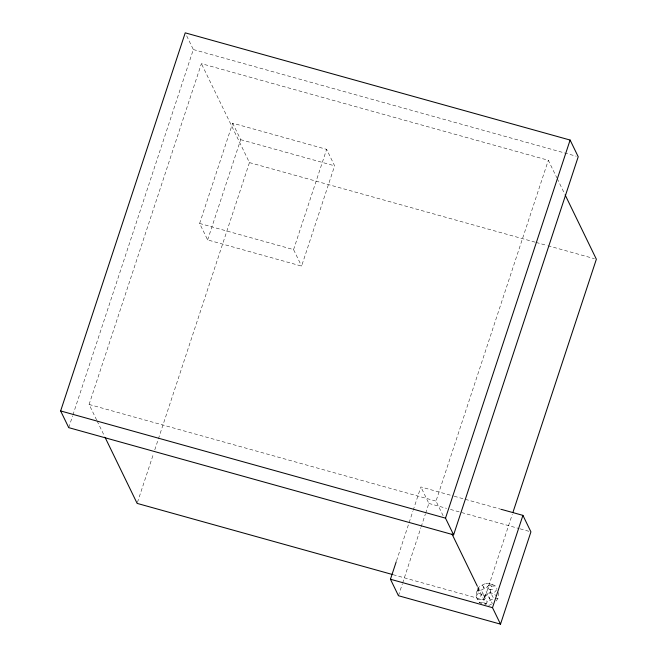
<?xml version="1.0" encoding="UTF-8"?>
<svg xmlns="http://www.w3.org/2000/svg" width="657" height="657" viewBox="0 0 657 657"><rect width="100%" height="100%" fill="white"/><g stroke="black" fill="none" stroke-linecap="round" stroke-linejoin="round"><path stroke-width="0.49" stroke-dasharray="3.29 2.46" d="M481.745 603.775L479.355 602.592L476.038 596.4L476.941 590.183L479.208 586.767L485.704 583.309L489.933 583.276L495.518 586.044L496.938 588.697M477.623 591.587L478.074 588.475M476.038 596.4L478.304 592.984L479.208 586.767M491.6 604.029L489.161 605.327L483.577 602.559L484.488 596.342L481.17 590.15L476.941 590.183M485.507 604.497L487.207 601.935L493.703 598.486L490.385 592.294L491.288 586.077L485.704 583.309M496.224 601.015L497.924 598.453L498.835 592.228M68.739 427.641L72.59 415.947M72.911 414.978L193.339 49.546L186.087 34.607M96.653 420.028L89.089 404.457L201.403 63.647L548.324 160.283L556.775 177.686M199.629 223.446L232.668 123.188L326.619 149.361L334.627 165.835L301.588 266.093L207.637 239.92L199.629 223.446L293.58 249.611L301.588 266.093M207.637 239.92L240.676 139.67L232.668 123.188M137.453 502.424L153.5 453.732M154.781 449.84L249.446 162.591L201.403 63.647M293.58 249.611L326.619 149.361M396.541 560.791L412.867 511.236M413.187 510.267L420.874 486.952L453.256 495.969M398.454 595.727L402.298 584.065M402.618 583.096L420.866 527.719M421.186 526.742L425.35 514.119M425.67 513.142L428.873 503.426L420.874 486.952M443.13 515.745L436.01 501.094L548.324 160.283M393.124 574.703L484.053 600.03L512.296 514.341M481.17 590.15L487.666 586.701L489.933 583.276M480.259 596.367L482.829 593.246M494.606 592.261L497.177 589.14M478.304 592.984L483.889 595.751L490.385 592.294M484.488 596.342L490.984 592.885L496.569 595.653M489.325 589.789L493.251 589.469M477.696 599.496L481.622 599.168M490.615 584.681L492.725 584.664M491.288 586.077L495.518 586.044M495.394 598.47L497.924 598.453M479.355 602.592L483.577 602.559M484.258 603.955L486.369 603.939M193.339 49.546L576.246 156.202M240.676 139.67L334.627 165.835M249.446 162.591L535.085 242.154M536.079 242.425L546.952 245.455M547.938 245.734L594.388 258.669M454.233 496.249L501.332 509.364M89.089 404.457L436.01 501.094M428.873 503.426L446.538 508.346M450.464 509.438L519.145 528.573M520.13 528.844L530.922 531.858M483.437 586.734L484.414 588.426M491.436 601.902L492.413 603.594M487.666 586.701L490.984 592.885M486.073 591.522L490.073 599.102M488.792 597.114L490.451 600.211M483.889 595.751L487.207 601.935M482.46 585.034L484.8 589.526M557.226 178.605L564.782 194.176M477.828 587.202L484.053 600.03M97.096 420.948L104.66 436.519"/><path stroke-width="0.99" d="M60.633 410.945L185.233 32.85L570.112 140.056L578.217 156.752L453.617 534.847L68.739 427.641L60.633 410.945L445.512 518.151L453.617 534.847M501.332 509.364L522.923 515.375L530.922 531.858L500.511 624.15L398.454 595.727L390.455 579.244L396.22 561.76M445.512 518.151L570.112 140.056M512.936 512.394L596.367 259.219L565.234 195.096M500.511 624.15L492.504 607.676L522.923 515.375M392.13 574.423L137.132 503.393L105.104 437.439M390.455 579.244L492.504 607.676M452.024 534.067L477.384 586.29"/></g></svg>
